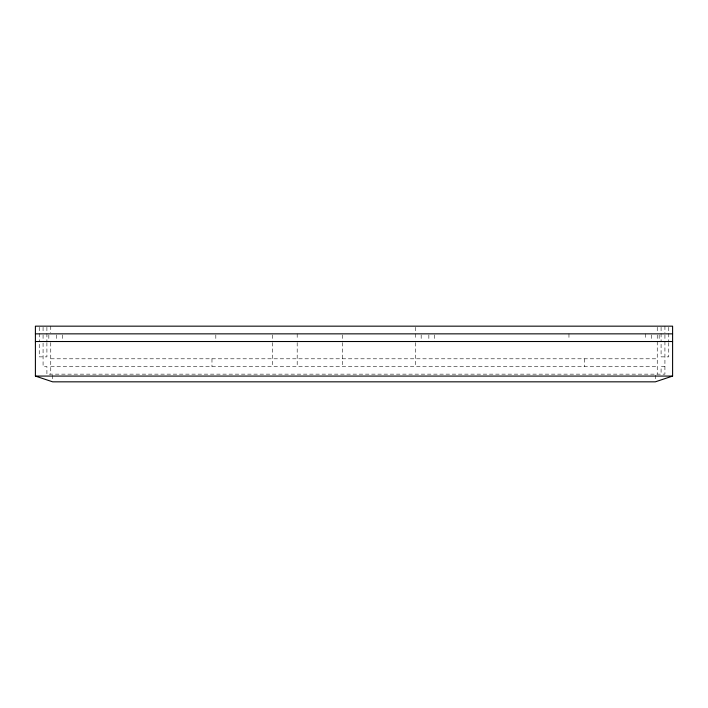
<?xml version="1.0" encoding="UTF-8"?>
<svg xmlns="http://www.w3.org/2000/svg" width="708" height="708" viewBox="0 0 708 708"><rect width="100%" height="100%" fill="white"/><g stroke="black" fill="none" stroke-linecap="round" stroke-linejoin="round"><path stroke-width="0.53" stroke-dasharray="3.54 2.66" d="M50.755 358.797L657.245 358.797M50.755 366.478L657.245 366.478M664.927 366.478L661.086 366.478L661.086 374.151M668.759 327.264L668.759 341.522M668.759 342.619L668.759 356.876L661.086 356.876L661.086 342.619M664.927 326.167L664.927 332.751M664.927 334.946L664.927 339.336M664.927 341.522L664.927 374.151L46.914 374.151L46.914 366.478L43.073 366.478L43.073 342.61M661.086 327.264L661.086 341.522M659.166 334.946L659.166 341.522M657.245 327.264L657.245 332.751M657.245 334.946L657.245 339.336M657.245 341.522L657.245 374.151M655.325 375.249L655.325 380.736M651.484 334.946L651.484 341.522M645.731 333.849L645.731 339.336M584.312 358.797L584.312 366.478M568.958 333.849L568.958 339.336M434.606 334.946L434.606 341.522M428.853 334.946L428.853 341.522M421.171 334.946L421.171 341.522M415.419 327.264L415.419 332.751M415.419 333.849L415.419 339.336M415.419 342.601L415.419 366.478M342.486 334.946L342.486 341.522M342.486 342.601L342.486 366.478M297.192 333.849L297.192 339.336M297.192 342.601L297.192 366.478M272.624 334.946L272.624 341.522M272.624 342.601L272.624 366.478M215.816 334.946L215.816 341.522M211.975 358.797L211.975 366.478M62.269 334.946L62.269 341.522M56.516 334.946L56.516 341.522M52.675 375.249L52.675 380.736M50.755 326.167L50.755 332.751M50.755 342.601L50.755 374.151M48.834 334.946L48.834 341.522M46.896 327.264L46.914 341.522M46.896 342.619L46.914 356.876L39.241 356.876L39.241 342.619M43.073 327.264L43.073 332.751M43.073 334.946L43.073 341.522M39.241 327.264L39.259 341.522"/><path stroke-width="1.06" d="M672.6 376.072L655.325 381.833L52.675 381.833L35.4 376.072L35.4 326.167L672.6 326.167L672.6 376.072L35.4 376.072M35.4 333.849L672.6 333.849M35.4 341.522L672.6 341.522"/></g></svg>
